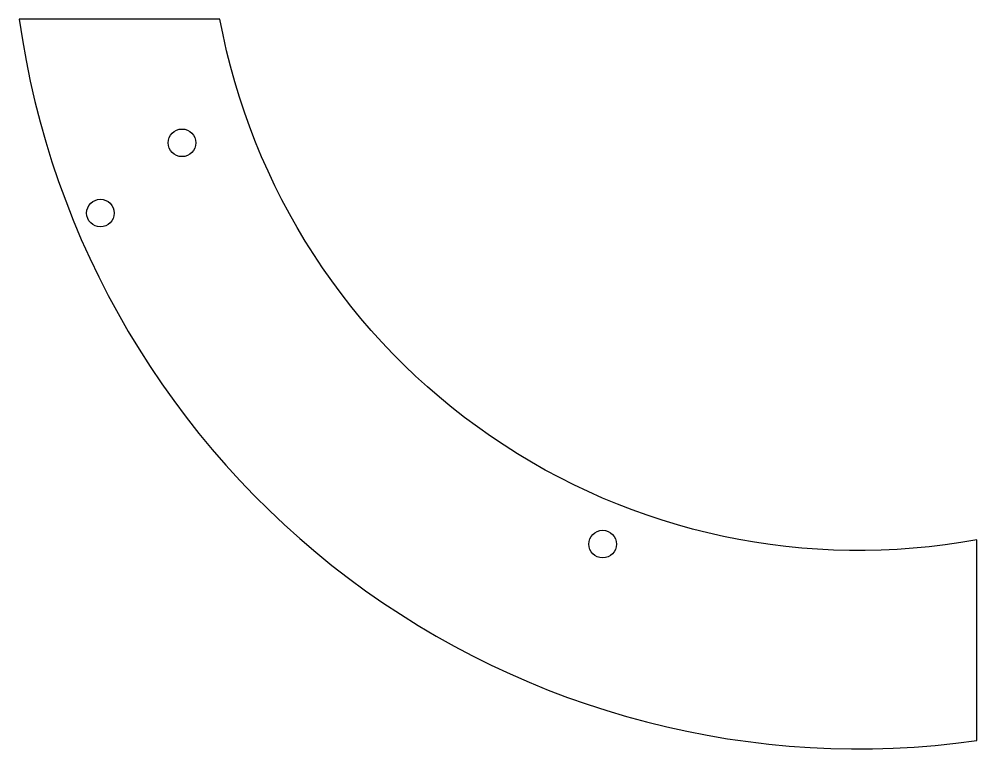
# Model space of a CAD drawing. Header units: millimetres. Extents: x -106 to 15, y -108 to -15.
import ezdxf

# ---------------------------------------------------------------- set-up
doc = ezdxf.new("R2010")
doc.units = ezdxf.units.MM
doc.layers.get('0').update_dxf_attribs({"linetype": 'CONTINUOUS'})

msp = doc.modelspace()

# ---------------------------------------------------------------- linework, layer by layer
msp.add_lwpolyline([(-80.99, -15), (-106.45, -15, 0.414214), (15, -106.45), (15, -85), (15, -80.99, -0.414214)], format="xyb", close=True)
for centre in [(-85.8, -30.68), (-96.14, -39.58), (-32.45, -81.55)]:
    msp.add_circle(centre, 1.75)

doc.saveas('drawing.dxf')
